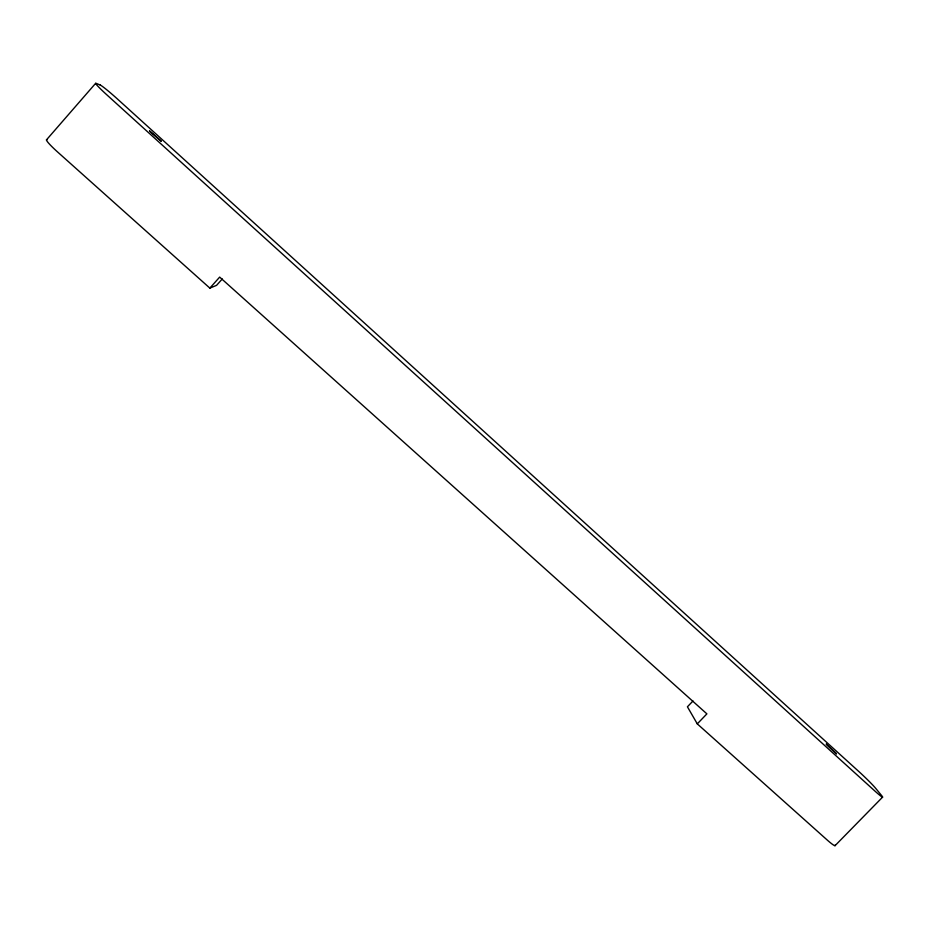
<?xml version="1.0" encoding="UTF-8"?>
<svg xmlns="http://www.w3.org/2000/svg" width="929" height="929" viewBox="0 0 929 929"><rect width="100%" height="100%" fill="white"/><g stroke="black" fill="none" stroke-linecap="round" stroke-linejoin="round"><path stroke-width="1.39" d="M46.45 139.896L95.606 83.366M47.007 139.664A19.695 2.079 40.8 0 0 57.552 151.95L209.849 288.106L219.674 277.097L706.888 713.867L697.284 723.877L826.915 839.758A17.709 1.73 44.5 0 0 835.113 845.158M222.263 278.967L216.573 285.342L209.849 288.106M692.988 700.989L687.425 706.795L697.284 723.877M835.02 845.704L882.55 797.175M836.402 753.779L826.311 744.152L836.402 753.779M161.112 141.103L149.569 130.989L161.112 141.103M100.204 85.027L96.024 83.296A19.776 1.266 41.6 0 0 107.102 95.083L874.735 790.893A17.779 1.045 43.8 0 0 881.609 795.538L875.641 788.28A17.535 1.022 43.8 0 0 859.186 771.836L117.681 99.217A19.497 1.231 41.6 0 0 100.204 85.027"/></g></svg>
